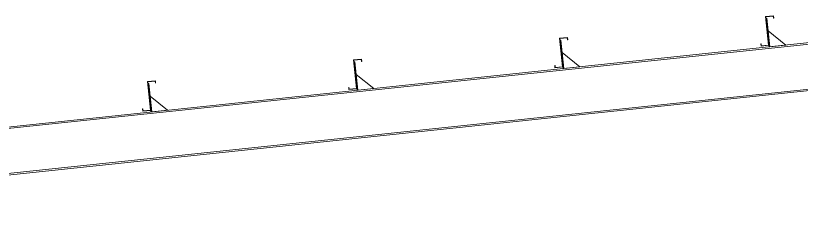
# Model space of a CAD drawing. Header units: millimetres. Extents: x -79 to 743, y -408 to 166.
# Drawn here: x 88 to 129.07, y 48.58 to 59.88 of the extents above; entities that cross this region are included whole.
import ezdxf

# ---------------------------------------------------------------- set-up
doc = ezdxf.new("R2010")
doc.units = ezdxf.units.MM
doc.linetypes.add('XKITLINE00', pattern=[0])
doc.linetypes.add('XKITLINE02', pattern=[4, 2, -2])
doc.layers.add('Part', color=2, linetype='Continuous', lineweight=0)

# ---------------------------------------------------------------- blocks, each defined once
blk = doc.blocks.new('*A7')
at = {"layer": 'Part'}
blk.add_hatch(color=3, dxfattribs=at).paths.add_polyline_path([(116.436, 58.698), (116.851, 58.741), (116.864, 58.617), (116.849, 58.615), (116.837, 58.725), (116.453, 58.684), (116.61, 57.191), (116.196, 57.147), (116.183, 57.272), (116.198, 57.273), (116.209, 57.164), (116.594, 57.204)], flags=17)
blk = doc.blocks.new('*A8')
at = {"layer": 'Part'}
blk.add_hatch(color=3, dxfattribs=at).paths.add_polyline_path([(116.436, 58.698), (116.851, 58.741), (116.864, 58.617), (116.849, 58.615), (116.837, 58.725), (116.453, 58.684), (116.61, 57.191), (116.196, 57.147), (116.183, 57.272), (116.198, 57.273), (116.209, 57.164), (116.594, 57.204)], flags=17)
blk = doc.blocks.new('*A17')
at = {"layer": 'Part'}
blk.add_hatch(color=3, dxfattribs=at).paths.add_polyline_path([(105.663, 57.561), (106.077, 57.605), (106.09, 57.481), (106.075, 57.479), (106.064, 57.589), (105.679, 57.548), (105.837, 56.055), (105.422, 56.011), (105.409, 56.135), (105.424, 56.137), (105.436, 56.027), (105.82, 56.068)], flags=17)
blk = doc.blocks.new('*A18')
at = {"layer": 'Part'}
blk.add_hatch(color=3, dxfattribs=at).paths.add_polyline_path([(105.663, 57.561), (106.077, 57.605), (106.09, 57.481), (106.075, 57.479), (106.064, 57.589), (105.679, 57.548), (105.837, 56.055), (105.422, 56.011), (105.409, 56.135), (105.424, 56.137), (105.436, 56.027), (105.82, 56.068)], flags=17)
blk = doc.blocks.new('*A21')
at = {"layer": 'Part'}
blk.add_hatch(color=3, dxfattribs=at).paths.add_polyline_path([(94.889, 56.425), (95.303, 56.469), (95.317, 56.344), (95.302, 56.343), (95.29, 56.452), (94.906, 56.412), (95.063, 54.918), (94.649, 54.874), (94.636, 54.999), (94.65, 55), (94.662, 54.891), (95.047, 54.932)], flags=17)
blk = doc.blocks.new('*A22')
at = {"layer": 'Part'}
blk.add_hatch(color=3, dxfattribs=at).paths.add_polyline_path([(94.889, 56.425), (95.303, 56.469), (95.317, 56.344), (95.302, 56.343), (95.29, 56.452), (94.906, 56.412), (95.063, 54.918), (94.649, 54.874), (94.636, 54.999), (94.65, 55), (94.662, 54.891), (95.047, 54.932)], flags=17)
blk = doc.blocks.new('*A71')
at = {"layer": 'Part'}
blk.add_hatch(color=3, dxfattribs=at).paths.add_polyline_path([(127.21, 59.834), (127.624, 59.878), (127.637, 59.753), (127.622, 59.752), (127.611, 59.861), (127.226, 59.821), (127.384, 58.327), (126.969, 58.284), (126.956, 58.408), (126.971, 58.409), (126.983, 58.3), (127.367, 58.341)], flags=17)
blk = doc.blocks.new('*A74')
at = {"layer": 'Part'}
blk.add_hatch(color=3, dxfattribs=at).paths.add_polyline_path([(127.21, 59.834), (127.624, 59.878), (127.637, 59.753), (127.622, 59.752), (127.611, 59.861), (127.226, 59.821), (127.384, 58.327), (126.969, 58.284), (126.956, 58.408), (126.971, 58.409), (126.983, 58.3), (127.367, 58.341)], flags=17)
blk = doc.blocks.new('*A527')
at = {"layer": 'Part', "color": 2, "linetype": 'XKITLINE00', "lineweight": 0}
for p, q in [((139.442, 59.515), (59.642, 51.098)), ((139.442, 59.44), (59.642, 51.023)), ((139.442, 57.077), (59.642, 48.66)), ((59.642, 48.584), (139.442, 57.001))]:
    blk.add_line(p, q, dxfattribs=at)
at = {"layer": 'Part', "color": 7, "linetype": 'XKITLINE02', "lineweight": 0}
for p, q in [((139.442, 57.001), (139.442, 59.515)), ((59.642, 51.098), (59.642, 48.584))]:
    blk.add_line(p, q, dxfattribs=at)
blk = doc.blocks.new('*A528')
at = {"layer": 'Part', "color": 2, "linetype": 'XKITLINE00', "lineweight": 0}
for p, q in [((116.436, 58.698), (116.851, 58.741)), ((116.851, 58.741), (116.864, 58.617)), ((116.594, 57.204), (116.436, 58.698)), ((116.837, 58.725), (116.453, 58.684)), ((116.453, 58.684), (116.61, 57.191)), ((116.849, 58.615), (116.837, 58.725)), ((116.864, 58.617), (116.849, 58.615)), ((116.183, 57.272), (116.198, 57.273)), ((116.196, 57.147), (116.183, 57.272)), ((116.61, 57.191), (116.196, 57.147)), ((116.198, 57.273), (116.209, 57.164)), ((116.209, 57.164), (116.594, 57.204))]:
    blk.add_line(p, q, dxfattribs=at)
blk = doc.blocks.new('*A529')
at = {"layer": 'Part', "color": 2, "linetype": 'XKITLINE00', "lineweight": 0}
for p, q in [((116.436, 58.698), (116.851, 58.741)), ((116.851, 58.741), (116.864, 58.617)), ((116.594, 57.204), (116.436, 58.698)), ((116.837, 58.725), (116.453, 58.684)), ((116.453, 58.684), (116.61, 57.191)), ((116.849, 58.615), (116.837, 58.725)), ((116.864, 58.617), (116.849, 58.615)), ((116.183, 57.272), (116.198, 57.273)), ((116.196, 57.147), (116.183, 57.272)), ((116.61, 57.191), (116.196, 57.147)), ((116.198, 57.273), (116.209, 57.164)), ((116.209, 57.164), (116.594, 57.204))]:
    blk.add_line(p, q, dxfattribs=at)
blk = doc.blocks.new('*A590')
at = {"layer": 'Part', "color": 2, "linetype": 'XKITLINE00', "lineweight": 0}
for p, q in [((105.663, 57.561), (106.077, 57.605)), ((105.82, 56.068), (105.663, 57.561)), ((106.064, 57.589), (105.679, 57.548)), ((105.679, 57.548), (105.837, 56.055)), ((106.075, 57.479), (106.064, 57.589)), ((106.077, 57.605), (106.09, 57.481)), ((106.09, 57.481), (106.075, 57.479)), ((105.409, 56.135), (105.424, 56.137)), ((105.422, 56.011), (105.409, 56.135)), ((105.837, 56.055), (105.422, 56.011)), ((105.424, 56.137), (105.436, 56.027)), ((105.436, 56.027), (105.82, 56.068))]:
    blk.add_line(p, q, dxfattribs=at)
blk = doc.blocks.new('*A591')
at = {"layer": 'Part', "color": 2, "linetype": 'XKITLINE00', "lineweight": 0}
for p, q in [((105.663, 57.561), (106.077, 57.605)), ((105.82, 56.068), (105.663, 57.561)), ((106.064, 57.589), (105.679, 57.548)), ((105.679, 57.548), (105.837, 56.055)), ((106.075, 57.479), (106.064, 57.589)), ((106.077, 57.605), (106.09, 57.481)), ((106.09, 57.481), (106.075, 57.479)), ((105.409, 56.135), (105.424, 56.137)), ((105.422, 56.011), (105.409, 56.135)), ((105.837, 56.055), (105.422, 56.011)), ((105.424, 56.137), (105.436, 56.027)), ((105.436, 56.027), (105.82, 56.068))]:
    blk.add_line(p, q, dxfattribs=at)
blk = doc.blocks.new('*A594')
at = {"layer": 'Part', "color": 2, "linetype": 'XKITLINE00', "lineweight": 0}
for p, q in [((94.889, 56.425), (95.303, 56.469)), ((95.047, 54.932), (94.889, 56.425)), ((95.29, 56.452), (94.906, 56.412)), ((94.906, 56.412), (95.063, 54.918)), ((95.302, 56.343), (95.29, 56.452)), ((95.317, 56.344), (95.302, 56.343)), ((95.303, 56.469), (95.317, 56.344)), ((94.636, 54.999), (94.65, 55)), ((94.649, 54.874), (94.636, 54.999)), ((95.063, 54.918), (94.649, 54.874)), ((94.65, 55), (94.662, 54.891)), ((94.662, 54.891), (95.047, 54.932))]:
    blk.add_line(p, q, dxfattribs=at)
blk = doc.blocks.new('*A595')
at = {"layer": 'Part', "color": 2, "linetype": 'XKITLINE00', "lineweight": 0}
for p, q in [((94.889, 56.425), (95.303, 56.469)), ((95.047, 54.932), (94.889, 56.425)), ((95.29, 56.452), (94.906, 56.412)), ((94.906, 56.412), (95.063, 54.918)), ((95.302, 56.343), (95.29, 56.452)), ((95.317, 56.344), (95.302, 56.343)), ((95.303, 56.469), (95.317, 56.344)), ((94.636, 54.999), (94.65, 55)), ((94.649, 54.874), (94.636, 54.999)), ((95.063, 54.918), (94.649, 54.874)), ((94.65, 55), (94.662, 54.891)), ((94.662, 54.891), (95.047, 54.932))]:
    blk.add_line(p, q, dxfattribs=at)
blk = doc.blocks.new('*A610')
at = {"layer": 'Part', "color": 2, "linetype": 'XKITLINE00', "lineweight": 0}
for p, q in [((94.956, 56.331), (94.914, 56.327)), ((95.113, 54.84), (94.956, 56.331)), ((95.063, 54.918), (95.072, 54.835))]:
    blk.add_line(p, q, dxfattribs=at)
at = {"layer": 'Part', "color": 7, "linetype": 'XKITLINE02', "lineweight": 0}
for p, q in [((94.914, 56.327), (95.063, 54.918)), ((95.072, 54.835), (95.113, 54.84))]:
    blk.add_line(p, q, dxfattribs=at)
blk = doc.blocks.new('*A611')
at = {"layer": 'Part', "color": 2, "linetype": 'XKITLINE00', "lineweight": 0}
blk.add_line((95.942, 54.927), (95.026, 55.668), dxfattribs=at)
at = {"layer": 'Part', "color": 7, "linetype": 'XKITLINE02', "lineweight": 0}
for p, q in [((95.026, 55.668), (95.113, 54.84)), ((95.113, 54.84), (95.942, 54.927))]:
    blk.add_line(p, q, dxfattribs=at)
blk = doc.blocks.new('*A612')
at = {"layer": 'Part', "color": 2, "linetype": 'XKITLINE00', "lineweight": 0}
for p, q in [((105.729, 57.468), (105.688, 57.463)), ((105.887, 55.976), (105.729, 57.468)), ((105.837, 56.055), (105.845, 55.972))]:
    blk.add_line(p, q, dxfattribs=at)
at = {"layer": 'Part', "color": 7, "linetype": 'XKITLINE02', "lineweight": 0}
for p, q in [((105.688, 57.463), (105.837, 56.055)), ((105.845, 55.972), (105.887, 55.976))]:
    blk.add_line(p, q, dxfattribs=at)
blk = doc.blocks.new('*A613')
at = {"layer": 'Part', "color": 2, "linetype": 'XKITLINE00', "lineweight": 0}
blk.add_line((106.716, 56.063), (105.799, 56.805), dxfattribs=at)
at = {"layer": 'Part', "color": 7, "linetype": 'XKITLINE02', "lineweight": 0}
for p, q in [((105.799, 56.805), (105.887, 55.976)), ((105.887, 55.976), (106.716, 56.063))]:
    blk.add_line(p, q, dxfattribs=at)
blk = doc.blocks.new('*A688')
at = {"layer": 'Part', "color": 2, "linetype": 'XKITLINE00', "lineweight": 0}
blk.add_line((128.263, 58.336), (127.347, 59.078), dxfattribs=at)
at = {"layer": 'Part', "color": 7, "linetype": 'XKITLINE02', "lineweight": 0}
for p, q in [((127.347, 59.078), (127.434, 58.249)), ((127.434, 58.249), (128.263, 58.336))]:
    blk.add_line(p, q, dxfattribs=at)
blk = doc.blocks.new('*A689')
at = {"layer": 'Part', "color": 2, "linetype": 'XKITLINE00', "lineweight": 0}
for p, q in [((127.277, 59.741), (127.235, 59.736)), ((127.434, 58.249), (127.277, 59.741)), ((127.384, 58.327), (127.393, 58.244))]:
    blk.add_line(p, q, dxfattribs=at)
at = {"layer": 'Part', "color": 7, "linetype": 'XKITLINE02', "lineweight": 0}
for p, q in [((127.235, 59.736), (127.384, 58.327)), ((127.393, 58.244), (127.434, 58.249))]:
    blk.add_line(p, q, dxfattribs=at)
blk = doc.blocks.new('*A736')
at = {"layer": 'Part', "color": 2, "linetype": 'XKITLINE00', "lineweight": 0}
for p, q in [((127.21, 59.834), (127.624, 59.878)), ((127.367, 58.341), (127.21, 59.834)), ((127.611, 59.861), (127.226, 59.821)), ((127.226, 59.821), (127.384, 58.327)), ((127.622, 59.752), (127.611, 59.861)), ((127.637, 59.753), (127.622, 59.752)), ((127.624, 59.878), (127.637, 59.753)), ((126.956, 58.408), (126.971, 58.409)), ((126.969, 58.284), (126.956, 58.408)), ((127.384, 58.327), (126.969, 58.284)), ((126.971, 58.409), (126.983, 58.3)), ((126.983, 58.3), (127.367, 58.341))]:
    blk.add_line(p, q, dxfattribs=at)
blk = doc.blocks.new('*A739')
at = {"layer": 'Part', "color": 2, "linetype": 'XKITLINE00', "lineweight": 0}
for p, q in [((127.21, 59.834), (127.624, 59.878)), ((127.367, 58.341), (127.21, 59.834)), ((127.611, 59.861), (127.226, 59.821)), ((127.226, 59.821), (127.384, 58.327)), ((127.622, 59.752), (127.611, 59.861)), ((127.637, 59.753), (127.622, 59.752)), ((127.624, 59.878), (127.637, 59.753)), ((126.956, 58.408), (126.971, 58.409)), ((126.969, 58.284), (126.956, 58.408)), ((127.384, 58.327), (126.969, 58.284)), ((126.971, 58.409), (126.983, 58.3)), ((126.983, 58.3), (127.367, 58.341))]:
    blk.add_line(p, q, dxfattribs=at)
blk = doc.blocks.new('*A746')
at = {"layer": 'Part', "color": 2, "linetype": 'XKITLINE00', "lineweight": 0}
for p, q in [((116.503, 58.604), (116.462, 58.6)), ((116.66, 57.112), (116.503, 58.604)), ((116.61, 57.191), (116.619, 57.108))]:
    blk.add_line(p, q, dxfattribs=at)
at = {"layer": 'Part', "color": 7, "linetype": 'XKITLINE02', "lineweight": 0}
for p, q in [((116.462, 58.6), (116.61, 57.191)), ((116.619, 57.108), (116.66, 57.112))]:
    blk.add_line(p, q, dxfattribs=at)
blk = doc.blocks.new('*A747')
at = {"layer": 'Part', "color": 2, "linetype": 'XKITLINE00', "lineweight": 0}
blk.add_line((117.489, 57.2), (116.573, 57.941), dxfattribs=at)
at = {"layer": 'Part', "color": 7, "linetype": 'XKITLINE02', "lineweight": 0}
for p, q in [((116.573, 57.941), (116.66, 57.112)), ((116.66, 57.112), (117.489, 57.2))]:
    blk.add_line(p, q, dxfattribs=at)

msp = doc.modelspace()

# ---------------------------------------------------------------- block references
at = {"lineweight": 0}
for name in ['*A71', '*A74', '*A736', '*A739', '*A689', '*A527', '*A7', '*A8', '*A528', '*A529', '*A688', '*A746', '*A747', '*A17', '*A18', '*A590', '*A591', '*A612', '*A613', '*A21', '*A22', '*A594', '*A595', '*A610', '*A611']:
    msp.add_blockref(name, (0, 0), dxfattribs=at)

doc.saveas('drawing.dxf')
